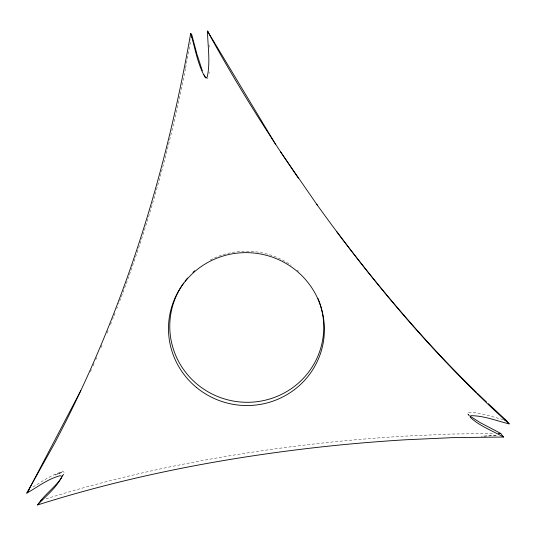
<?xml version="1.0" encoding="UTF-8"?>
<svg xmlns="http://www.w3.org/2000/svg" width="536" height="536" viewBox="0 0 536 536"><rect width="100%" height="100%" fill="white"/><g stroke="black" fill="none" stroke-linecap="round" stroke-linejoin="round"><path stroke-width="0.4" stroke-dasharray="2.68 2.01" d="M209.06 73.405L209.248 71.951M185.624 67.884L190.863 39.604M185.463 68.695C175.178 120.788 162.328 172.371 146.63 223.097A2410.278 1614.017 48.1 0 1 118.617 303.999M62.209 476.578L63.804 473.73L62.437 475.673M62.243 476.805L64.139 473.107L63.931 472.015L62.819 471.633C51.181 474.467 41.406 482.246 31.101 488.035M207.157 78.658L208.075 77.821M45.915 498.902C134.77 471.077 226.668 453.778 319.114 443.406A1260.263 922.088 -8.4 0 1 404.224 436.17L450.602 434.06L493.428 433.443M483.767 436.157L497.147 435.487L481.281 436.183M503.177 419.588C491.793 416.834 480.43 412.298 468.598 412.365L467.693 412.961L467.915 414L469.255 415.48M469.422 415.279L468.156 414.328L469.275 415.373M467.861 413.919L469.047 415.574M209.027 44.803L209.127 47.134M210.239 260.034A77.03 75.502 9.2 0 1 291.115 265.293M297.359 270.137A77.03 75.502 9.2 0 1 298.545 271.183M117.438 307.074A2410.278 1614.017 48.1 0 1 116.841 308.609M115.052 313.205A2410.278 1614.017 48.1 0 1 112.64 319.309M111.428 322.35A2410.278 1614.017 48.1 0 1 110.51 324.628M108.051 330.679A2410.278 1614.017 48.1 0 1 106.503 334.444M102.014 345.197A2410.278 1614.017 48.1 0 1 100.379 349.03M96.755 357.425A2410.278 1614.017 48.1 0 1 95.763 359.703M94.095 363.495A2410.278 1614.017 48.1 0 1 93.083 365.766M91.401 369.538A2410.278 1614.017 48.1 0 1 90.383 371.803M59.429 473.188L54.92 475.037L62.605 472.136L59.429 473.188"/><path stroke-width="0.8" d="M196.779 53.526L191.754 34.76L190.682 33.353C179.379 97.813 164.378 161.644 145.015 224.169A2465.171 1640.254 48 0 1 54.438 443.62L26.8 493.127C37.694 487.023 47.972 478.735 60.26 475.693L61.385 476.075L61.593 477.187C56.113 488.216 45.774 496.014 37.56 504.959C129.276 475.935 224.162 457.778 319.69 447.104A1272.417 927.85 -8.4 0 1 405.832 439.768L452.773 437.631L503.559 437.028L500.785 433.47L480.022 422.529L470.494 416.438M191.312 37.185L191.754 34.76M27.792 491.7L80.829 390.55M37.56 504.959C44.3 494.735 54.826 487.552 61.841 477.429M26.8 493.127L29.333 489.475M40.381 500.57L41.962 500.095M498.333 433.463L500.785 433.47M488.316 403.675L506.353 420.485L509.2 423.896C496.611 420.867 484.075 415.708 470.997 415.688L470.079 416.291L470.3 417.343C479.78 426.154 492.383 430.777 503.559 437.028M503.967 419.809L506.353 420.485M486.514 401.993L477.556 393.531M509.2 423.896C436.807 358.443 373.552 283.477 316.716 204.296M476.39 392.372C425.47 342.772 379.347 288.428 336.709 231.606M317.292 205.12L280.569 151.849M206.025 78.102L204.035 74.812M298.317 178.106C265.762 130.543 235.036 81.68 207.486 31.041C207.747 46.264 210.554 61.975 207.231 76.996L206.3 77.847L205.147 77.284C197.355 63.905 195.138 48.019 190.682 33.353M207.914 31.765L275.457 144.09M207.486 31.041L208.337 32.475M202.313 70.759L196.987 54.283M317.928 298.378A77.03 75.502 9.2 0 1 238.326 401.792A77.03 75.502 9.2 0 1 183.701 283.028M185.101 281.145A77.03 75.502 9.2 0 1 187.566 278.097M192.96 272.395A77.03 75.502 9.2 0 1 194.695 270.794M196.658 387.615A77.995 76.413 8.9 0 0 323.288 342.424A77.995 76.413 8.9 0 0 219.378 257.226A77.995 76.413 8.9 0 0 196.658 387.615"/></g></svg>
